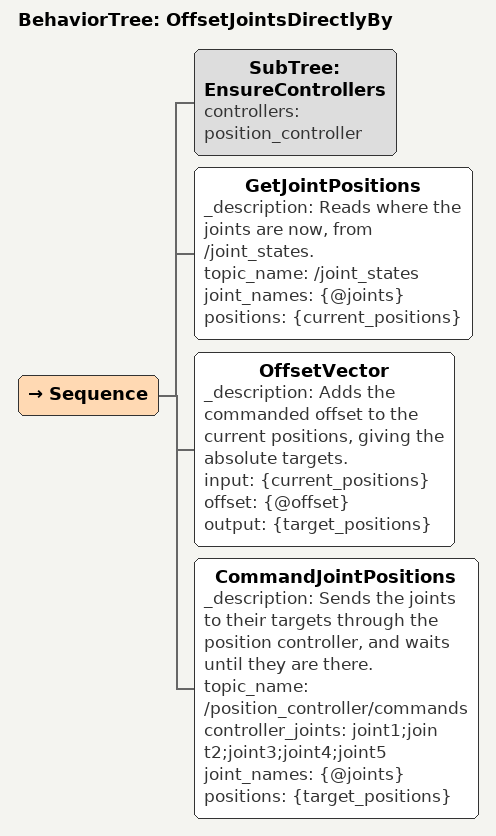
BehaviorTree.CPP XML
<?xml version="1.0" encoding="UTF-8"?>
<root BTCPP_format="4" main_tree_to_execute="OffsetJointsDirectlyBy">

  <BehaviorTree ID="OffsetJointsDirectlyBy" _description="Moves one or more joints by an offset from where they are, each on the microcontroller's own profile, with the position controller.">
    <Sequence>

      <!-- The targets are sent to the position controller, so make sure that
           this is the controller driving the robot, and no other. -->
      <SubTree ID="EnsureControllers" controllers="position_controller"/>

      <!-- Where are we now? -->
      <GetJointPositions _description="Reads where the joints are now, from /joint_states."
                         topic_name="/joint_states"
                         joint_names="{@joints}"
                         positions="{current_positions}"/>

      <!-- Turn the commanded offset into absolute joint targets. -->
      <OffsetVector _description="Adds the commanded offset to the current positions, giving the absolute targets."
                    input="{current_positions}"
                    offset="{@offset}"
                    output="{target_positions}"/>

      <!-- The position controller takes every one of its joints, in the order
           of robot_description/config/controllers.yaml. -->
      <CommandJointPositions _description="Sends the joints to their targets through the position controller, and waits until they are there."
                             topic_name="/position_controller/commands"
                             controller_joints="joint1;joint2;joint3;joint4;joint5"
                             joint_names="{@joints}"
                             positions="{target_positions}"/>

    </Sequence>
  </BehaviorTree>

  <!-- The payload of the objective, for editors: what each entry is, with an example. -->

</root>
